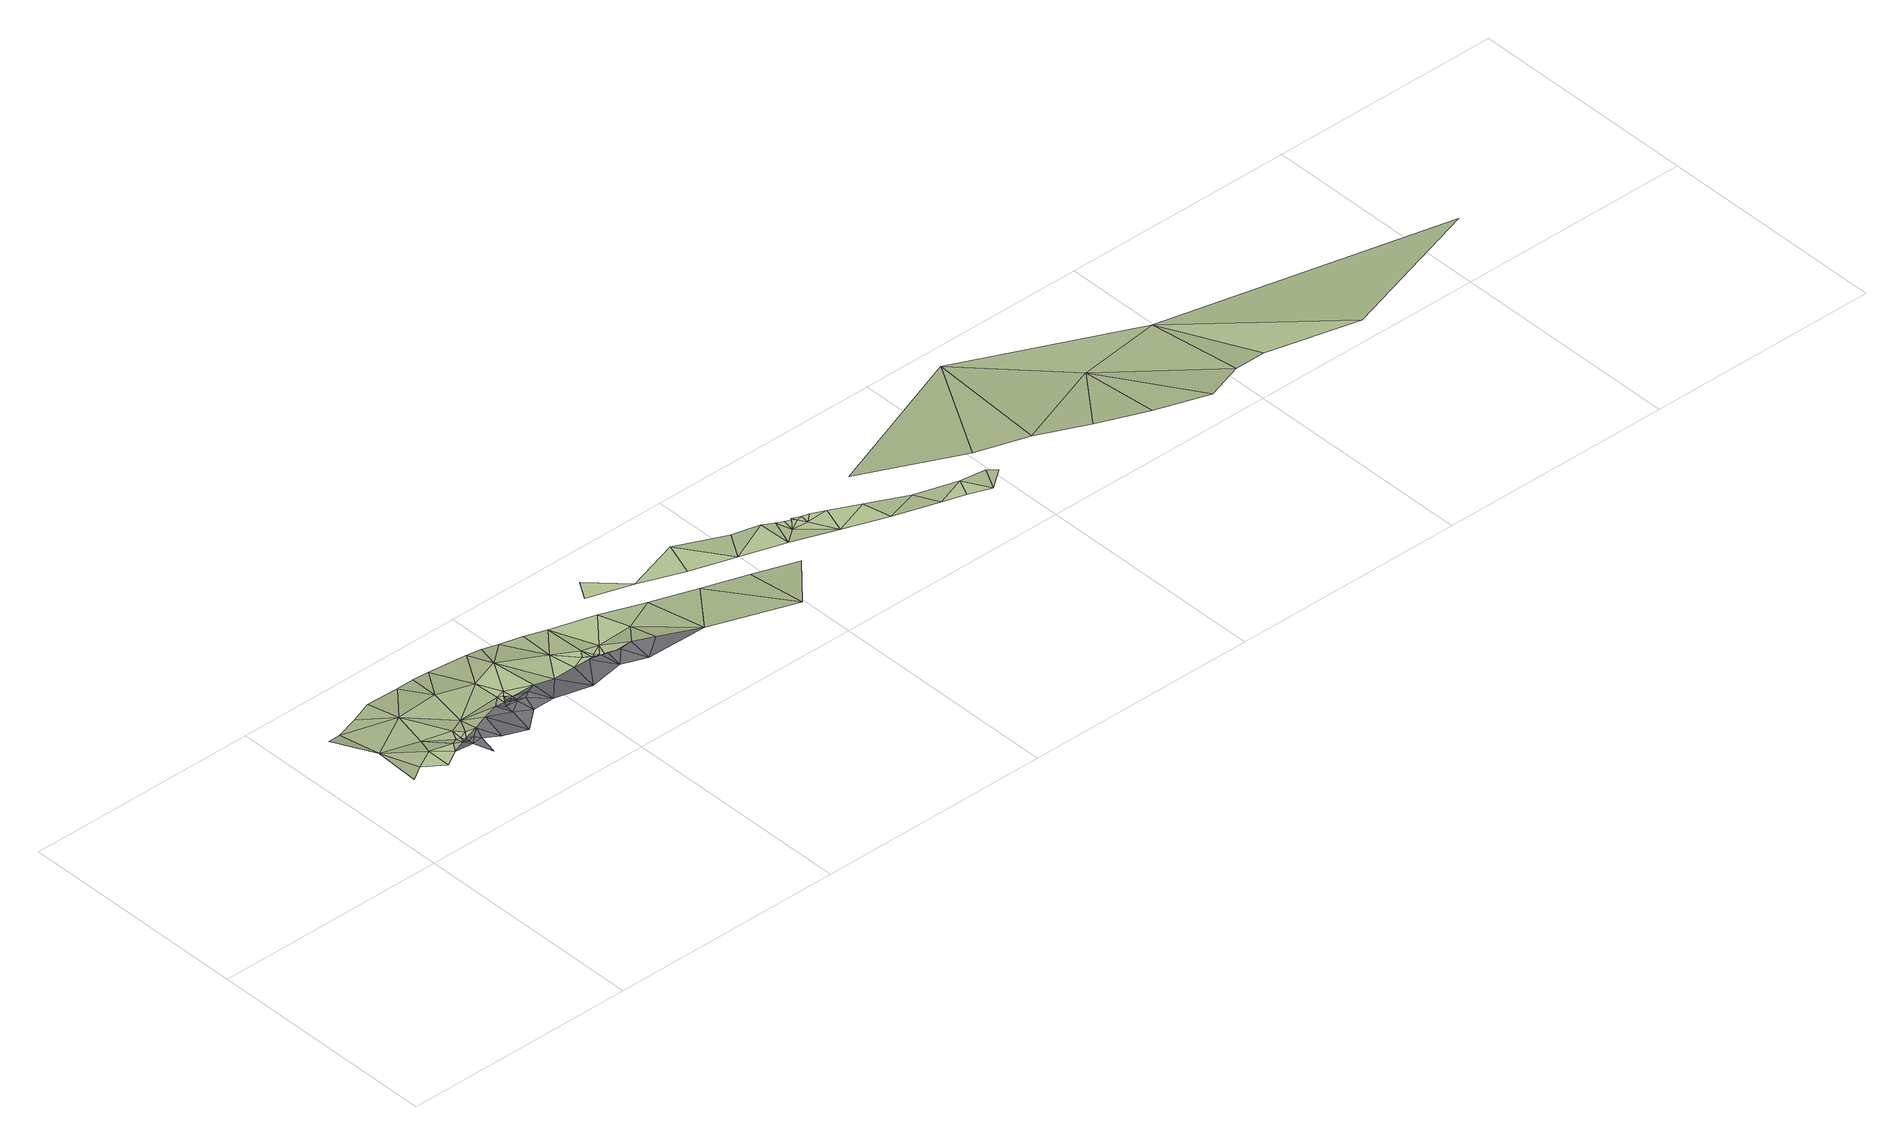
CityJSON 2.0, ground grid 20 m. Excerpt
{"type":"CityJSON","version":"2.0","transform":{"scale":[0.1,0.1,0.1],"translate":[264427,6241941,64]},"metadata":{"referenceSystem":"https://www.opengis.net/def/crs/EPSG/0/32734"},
"CityObjects":{
"terrain1":{"type":"TINRelief","geometry":[{"type":"CompositeSurface","lod":"1","boundaries":[[[0,1,2]],[[3,4,0]],[[0,2,5]],[[5,2,6]],[[0,5,7]],[[6,8,5]],[[9,3,0]],[[7,9,0]],[[10,5,8]],[[7,5,10]],[[9,11,3]],[[8,12,10]],[[13,7,10]],[[13,10,12]],[[7,13,14]],[[9,7,14]],[[12,15,13]],[[16,15,12]],[[17,11,9]],[[18,15,16]],[[14,13,15]],[[19,15,18]],[[14,15,19]],[[18,20,19]],[[14,21,9]],[[19,21,14]],[[21,19,20]],[[9,22,17]],[[9,21,23]],[[21,20,24]],[[22,9,23]],[[25,21,24]],[[21,26,23]],[[27,21,25]],[[23,28,22]],[[21,27,26]],[[23,29,28]],[[30,27,25]],[[26,29,23]],[[30,31,27]],[[30,32,31]],[[31,32,33]],[[34,27,31]],[[26,27,34]],[[35,31,33]],[[35,34,31]],[[34,35,36]],[[34,37,26]],[[29,26,38]],[[36,37,34]],[[38,26,37]],[[37,36,39]],[[37,40,38]],[[39,41,37]],[[40,37,42]],[[42,37,41]],[[43,41,39]],[[43,44,41]],[[42,41,45]],[[43,46,44]],[[44,47,41]],[[48,44,46]],[[41,49,45]],[[47,44,48]],[[49,41,47]],[[46,50,48]],[[50,51,48]],[[48,52,47]],[[53,48,51]],[[48,53,52]],[[53,51,54]],[[53,54,55]],[[56,47,52]],[[52,53,56]],[[49,47,56]],[[53,55,56]],[[57,56,55]],[[58,49,56]],[[57,59,56]],[[59,57,60]],[[56,59,58]],[[61,59,60]],[[62,58,59]],[[62,59,61]],[[63,64,65]],[[62,61,66]],[[66,61,67]],[[68,65,69]],[[66,67,70]],[[71,68,69]],[[67,72,70]],[[68,71,73]],[[71,74,73]],[[74,71,75]],[[75,76,74]],[[76,75,77]],[[75,78,77]],[[76,77,79]],[[79,77,80]],[[81,80,77]],[[81,77,82]],[[77,78,82]],[[83,80,81]],[[84,83,81]],[[81,82,84]],[[82,85,84]],[[86,82,78]],[[86,85,82]],[[78,87,86]],[[87,78,88]],[[88,89,87]],[[88,90,89]],[[90,91,89]],[[92,91,90]],[[93,91,92]],[[91,93,94]],[[93,95,94]],[[96,97,98]],[[99,96,98]],[[99,100,101]],[[99,101,96]],[[101,100,102]],[[101,102,103]],[[104,96,101]],[[105,101,103]],[[105,104,101]],[[104,105,106]],[[104,106,107]],[[104,107,108]]]}]},
"road1":{"type":"Road","attributes":{"highway":"residential","name":"Selbourne Road","surface":"asphalt","lanes":1,"width":5.6,"oneway":"yes"},"geometry":[{"type":"MultiSurface","lod":"1","boundaries":[[[109,12,8]],[[12,109,110]],[[12,110,16]],[[18,16,110]],[[110,109,111]],[[112,113,109]],[[110,111,18]],[[109,113,111]],[[20,18,111]],[[113,20,111]],[[114,20,113]],[[114,24,20]],[[24,114,115]],[[116,24,115]],[[24,116,25]],[[25,116,117]],[[116,115,118]],[[30,25,117]],[[116,119,117]],[[117,120,30]],[[118,119,116]],[[120,117,119]],[[120,32,30]],[[120,33,32]],[[119,121,120]],[[33,120,121]],[[118,122,119]],[[121,119,122]],[[121,35,33]],[[122,118,123]],[[124,35,121]],[[122,124,121]],[[124,122,123]],[[35,124,36]],[[123,36,124]],[[36,123,39]],[[39,123,125]],[[125,43,39]],[[125,126,43]],[[127,126,125]],[[46,43,126]],[[127,128,126]],[[46,126,128]],[[127,129,128]],[[46,128,130]],[[130,50,46]],[[128,129,130]],[[130,51,50]],[[54,130,129]],[[130,54,51]],[[129,127,131]],[[54,129,55]],[[132,131,127]],[[55,129,131]],[[57,55,131]],[[57,131,132]],[[60,57,132]],[[60,132,61]]]}]}
},
"vertices":[
[19,79,52],[11,33,59],[27,45,55],[20,122,43],[2,113,52],[44,54,55],[44,33,55],[53,72,49],[58,41,55],[60,103,49],[63,49,55],[40,128,43],[73,49,51],[71,55,51],[76,64,51],[75,54,51],[75,50,51],[59,135,43],[77,51,51],[82,57,51],[91,55,51],[92,73,47],[90,138,39],[98,107,47],[104,60,51],[118,64,51],[130,99,45],[131,77,45],[105,138,39],[121,139,37],[131,69,45],[135,75,45],[134,70,45],[137,70,45],[139,79,45],[140,70,45],[160,70,45],[156,108,45],[154,135,37],[180,70,40],[167,133,37],[196,93,40],[181,130,36],[199,70,40],[211,75,40],[200,125,36],[219,70,40],[216,81,40],[220,73,36],[218,119,36],[221,69,36],[224,69,36],[223,76,36],[226,73,36],[226,68,36],[228,68,36],[233,81,36],[246,61,44],[256,108,36],[264,82,36],[263,54,44],[298,41,41],[294,96,34],[273,145,35],[263,129,35],[301,117,35],[332,83,34],[368,14,43],[349,133,34],[339,104,34],[370,71,34],[377,92,34],[408,59,33],[392,116,32],[414,108,34],[415,80,34],[424,104,33],[428,90,33],[453,67,33],[430,101,33],[435,99,33],[438,96,33],[442,89,33],[436,100,33],[443,97,33],[449,95,33],[461,90,33],[486,79,32],[491,55,32],[521,65,30],[529,43,32],[555,52,32],[548,37,32],[567,30,32],[578,50,31],[585,44,31],[654,181,9],[500,109,32],[587,74,28],[630,58,30],[673,41,28],[721,101,14],[715,24,28],[758,7,30],[797,114,10],[797,25,22],[829,31,16],[899,3,25],[1044,60,8],
[77,43,51],[77,47,51],[83,49,51],[82,27,51],[86,44,51],[98,36,51],[121,32,47],[126,55,47],[127,63,47],[139,47,47],[137,62,47],[134,65,47],[139,66,45],[144,61,47],[158,47,47],[150,65,47],[191,41,45],[209,65,45],[222,47,44],[219,63,45],[225,63,44],[222,66,36],[235,60,44],[243,39,44]
]}
